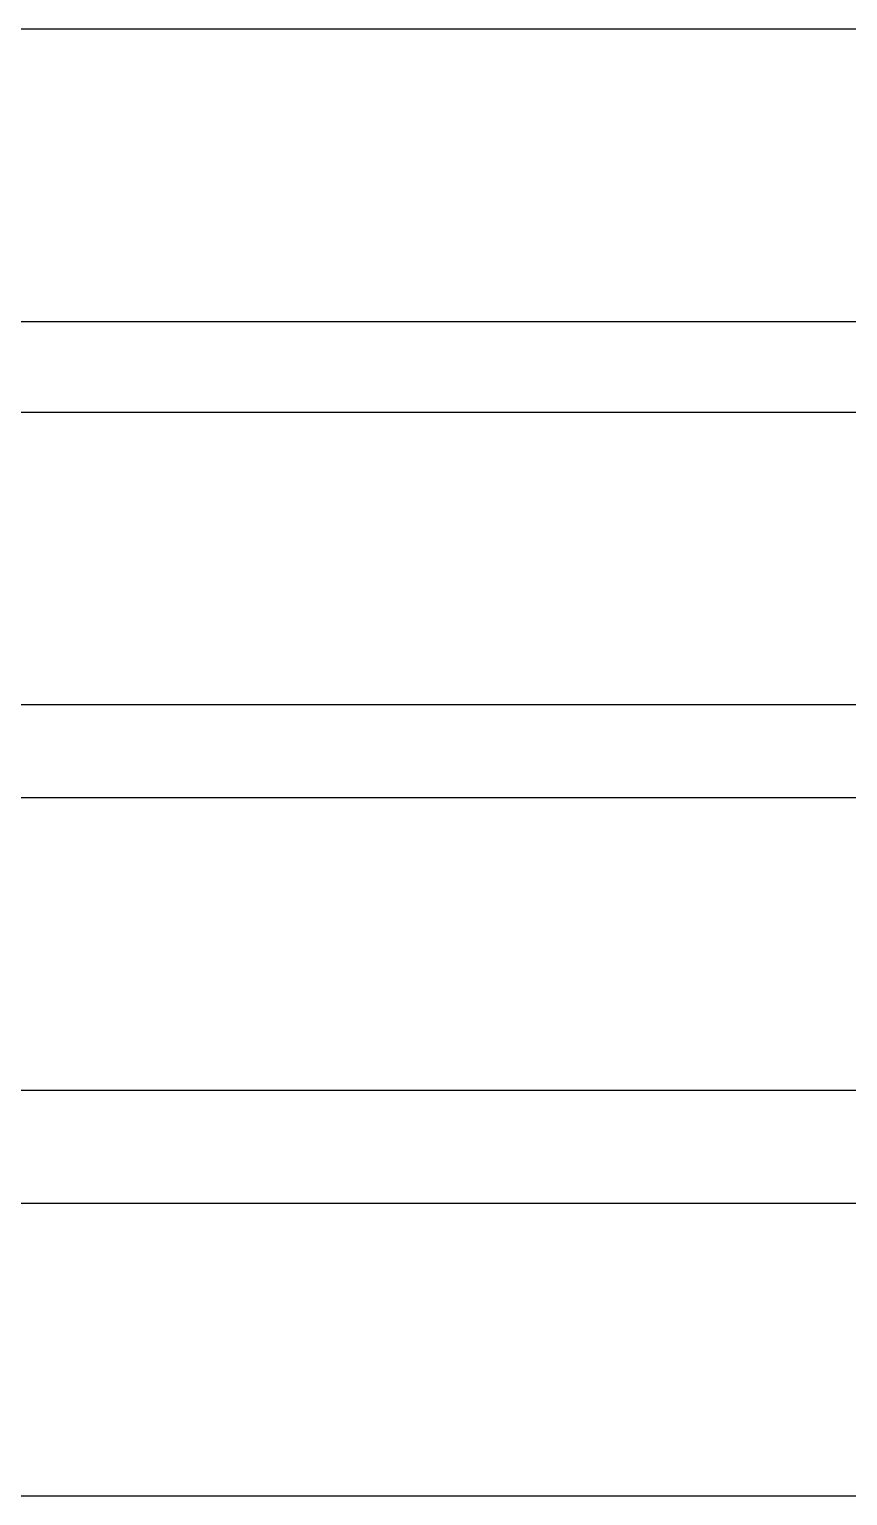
# Model space of a CAD drawing. Header units: millimetres. Extents: x -489 to 574, y -241 to 530.
# Drawn here: x -273.8 to -220.4, y -47.3 to 48.3 of the extents above; entities that cross this region are included whole.
import ezdxf

# ---------------------------------------------------------------- set-up
doc = ezdxf.new("R2010")
doc.units = ezdxf.units.MM
doc.layers.add('01_线宽0.15', color=7, linetype='Continuous')

msp = doc.modelspace()

# ---------------------------------------------------------------- linework, layer by layer
at = {"layer": '01_线宽0.15'}
for p, q in [((-131.559, 48.31), (-303.009, 48.31)), ((-303.009, 29.26), (-131.559, 29.26)), ((-150.609, 23.329), (-303.009, 23.329)), ((-303.009, 4.279), (-150.609, 4.279)), ((-169.659, -1.806), (-303.009, -1.806)), ((-303.009, -20.856), (-169.659, -20.856)), ((-169.659, -28.253), (-303.009, -28.253)), ((-303.009, -47.303), (-169.659, -47.303))]:
    msp.add_line(p, q, dxfattribs=at)

doc.saveas('drawing.dxf')
